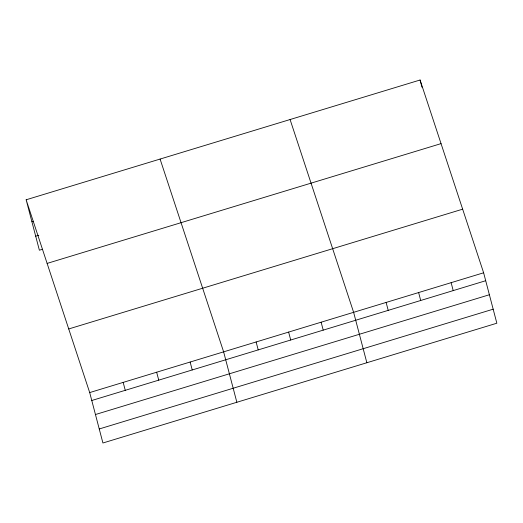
<?xml version="1.0" encoding="UTF-8"?>
<svg xmlns="http://www.w3.org/2000/svg" width="523" height="523" viewBox="0 0 523 523"><rect width="100%" height="100%" fill="white"/><g stroke="black" fill="none" stroke-linecap="round" stroke-linejoin="round"><path stroke-width="0.78" d="M26.15 199.786L420.08 80.006L483.625 272.79L496.85 323.214L102.92 442.994L89.695 392.577L26.15 199.786L39.375 250.21L42.494 249.262M31.91 221.739L33.465 221.268M35.701 236.187L38.813 235.239M47.116 263.409L441.052 143.622M68.722 328.954L462.652 209.174M89.695 392.577L483.625 272.79M91.773 400.507L485.704 280.72M95.448 414.53L489.384 294.743M99.239 428.971L493.169 309.191M290.082 119.532L353.626 312.323L366.852 362.74M160.084 159.064L223.628 351.848L236.854 402.265M420.08 80.006L421.969 87.21M451.127 282.675L453.206 290.605M418.622 292.56L420.701 300.483M386.124 302.438L388.203 310.368M321.129 322.201L323.207 330.131M288.624 332.085L290.71 340.015M256.126 341.97L258.205 349.894M190.143 362.034L192.222 369.957M156.658 372.213L158.737 380.143M123.173 382.398L125.259 390.321"/></g></svg>
